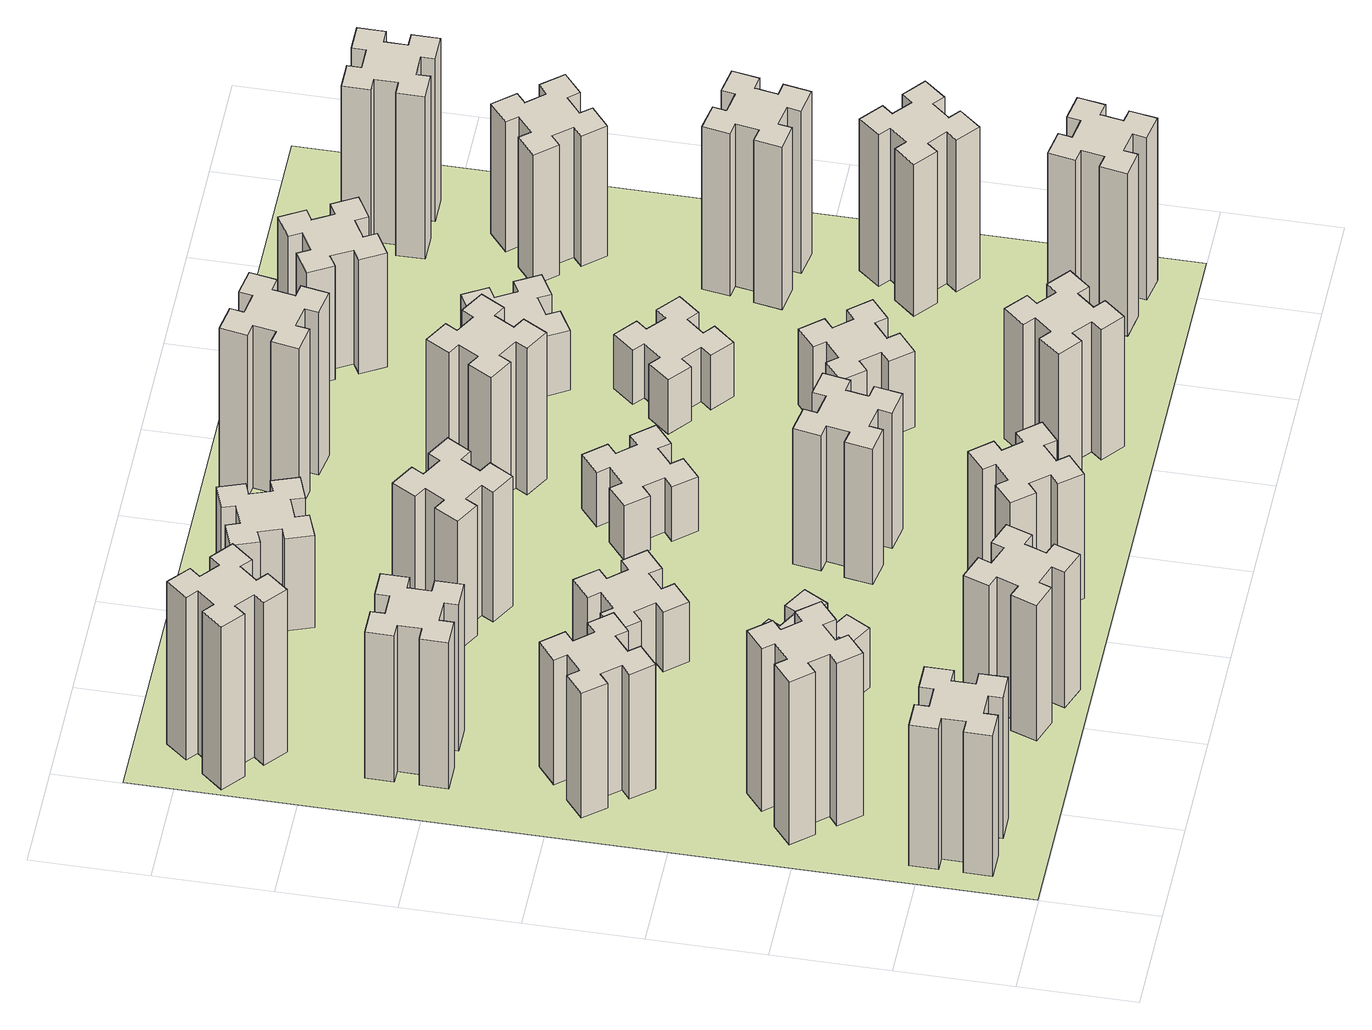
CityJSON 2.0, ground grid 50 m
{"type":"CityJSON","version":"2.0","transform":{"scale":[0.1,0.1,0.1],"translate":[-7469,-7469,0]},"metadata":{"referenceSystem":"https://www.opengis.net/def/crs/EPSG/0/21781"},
"CityObjects":{
"building1":{"type":"Building","attributes":{"class":"1000","function":"1000","usage":"1000","yearOfConstruction":2016,"roofType":"1000","measuredHeight":78,"storeysAboveGround":30,"storeysBelowGround":0},"geometry":[{"type":"Solid","lod":"1","boundaries":[[[[0,1,2,3,4,5,6,7,8,9,10,11,12,13,14,15,16,17,18,19]],[[17,16,20,21]],[[16,15,22,20]],[[15,14,23,22]],[[14,13,24,23]],[[13,12,25,24]],[[12,11,26,25]],[[11,10,27,26]],[[10,9,28,27]],[[9,8,29,28]],[[8,7,30,29]],[[7,6,31,30]],[[6,5,32,31]],[[5,4,33,32]],[[4,3,34,33]],[[3,2,35,34]],[[2,1,36,35]],[[1,0,37,36]],[[0,19,38,37]],[[19,18,39,38]],[[18,17,21,39]],[[24,25,26,27,28,29,30,31,32,33,34,35,36,37,38,39,21,20,22,23]]]]}]},
"building2":{"type":"Building","attributes":{"class":"1000","function":"1000","usage":"1000","yearOfConstruction":2016,"roofType":"1000","measuredHeight":90,"storeysAboveGround":30,"storeysBelowGround":0},"geometry":[{"type":"Solid","lod":"1","boundaries":[[[[40,41,42,43,44,45,46,47,48,49,50,51,52,53,54,55,56,57,58,59]],[[57,56,60,61]],[[56,55,62,60]],[[55,54,63,62]],[[54,53,64,63]],[[53,52,65,64]],[[52,51,66,65]],[[51,50,67,66]],[[50,49,68,67]],[[49,48,69,68]],[[48,47,70,69]],[[47,46,71,70]],[[46,45,72,71]],[[45,44,73,72]],[[44,43,74,73]],[[43,42,75,74]],[[42,41,76,75]],[[41,40,77,76]],[[40,59,78,77]],[[59,58,79,78]],[[58,57,61,79]],[[64,65,66,67,68,69,70,71,72,73,74,75,76,77,78,79,61,60,62,63]]]]}]},
"building3":{"type":"Building","attributes":{"class":"1000","function":"1000","usage":"1000","yearOfConstruction":2016,"roofType":"1000","measuredHeight":69,"storeysAboveGround":30,"storeysBelowGround":0},"geometry":[{"type":"Solid","lod":"1","boundaries":[[[[80,81,82,83,84,85,86,87,88,89,90,91,92,93,94,95,96,97,98,99]],[[97,96,100,101]],[[96,95,102,100]],[[95,94,103,102]],[[94,93,104,103]],[[93,92,105,104]],[[92,91,106,105]],[[91,90,107,106]],[[90,89,108,107]],[[89,88,109,108]],[[88,87,110,109]],[[87,86,111,110]],[[86,85,112,111]],[[85,84,113,112]],[[84,83,114,113]],[[83,82,115,114]],[[82,81,116,115]],[[81,80,117,116]],[[80,99,118,117]],[[99,98,119,118]],[[98,97,101,119]],[[104,105,106,107,108,109,110,111,112,113,114,115,116,117,118,119,101,100,102,103]]]]}]},
"building4":{"type":"Building","attributes":{"class":"1000","function":"1000","usage":"1000","yearOfConstruction":2016,"roofType":"1000","measuredHeight":81,"storeysAboveGround":30,"storeysBelowGround":0},"geometry":[{"type":"Solid","lod":"1","boundaries":[[[[120,121,122,123,124,125,126,127,128,129,130,131,132,133,134,135,136,137,138,139]],[[137,136,140,141]],[[136,135,142,140]],[[135,134,143,142]],[[134,133,144,143]],[[133,132,145,144]],[[132,131,146,145]],[[131,130,147,146]],[[130,129,148,147]],[[129,128,149,148]],[[128,127,150,149]],[[127,126,151,150]],[[126,125,152,151]],[[125,124,153,152]],[[124,123,154,153]],[[123,122,155,154]],[[122,121,156,155]],[[121,120,157,156]],[[120,139,158,157]],[[139,138,159,158]],[[138,137,141,159]],[[144,145,146,147,148,149,150,151,152,153,154,155,156,157,158,159,141,140,142,143]]]]}]},
"building5":{"type":"Building","attributes":{"class":"1000","function":"1000","usage":"1000","yearOfConstruction":2016,"roofType":"1000","measuredHeight":75,"storeysAboveGround":30,"storeysBelowGround":0},"geometry":[{"type":"Solid","lod":"1","boundaries":[[[[160,161,162,163,164,165,166,167,168,169,170,171,172,173,174,175,176,177,178,179]],[[177,176,180,181]],[[176,175,182,180]],[[175,174,183,182]],[[174,173,184,183]],[[173,172,185,184]],[[172,171,186,185]],[[171,170,187,186]],[[170,169,188,187]],[[169,168,189,188]],[[168,167,190,189]],[[167,166,191,190]],[[166,165,192,191]],[[165,164,193,192]],[[164,163,194,193]],[[163,162,195,194]],[[162,161,196,195]],[[161,160,197,196]],[[160,179,198,197]],[[179,178,199,198]],[[178,177,181,199]],[[184,185,186,187,188,189,190,191,192,193,194,195,196,197,198,199,181,180,182,183]]]]}]},
"building6":{"type":"Building","attributes":{"class":"1000","function":"1000","usage":"1000","yearOfConstruction":2016,"roofType":"1000","measuredHeight":90,"storeysAboveGround":30,"storeysBelowGround":0},"geometry":[{"type":"Solid","lod":"1","boundaries":[[[[200,201,202,203,204,205,206,207,208,209,210,211,212,213,214,215,216,217,218,219]],[[217,216,220,221]],[[216,215,222,220]],[[215,214,223,222]],[[214,213,224,223]],[[213,212,225,224]],[[212,211,226,225]],[[211,210,227,226]],[[210,209,228,227]],[[209,208,229,228]],[[208,207,230,229]],[[207,206,231,230]],[[206,205,232,231]],[[205,204,233,232]],[[204,203,234,233]],[[203,202,235,234]],[[202,201,236,235]],[[201,200,237,236]],[[200,219,238,237]],[[219,218,239,238]],[[218,217,221,239]],[[224,225,226,227,228,229,230,231,232,233,234,235,236,237,238,239,221,220,222,223]]]]}]},
"building7":{"type":"Building","attributes":{"class":"1000","function":"1000","usage":"1000","yearOfConstruction":2016,"roofType":"1000","measuredHeight":33,"storeysAboveGround":30,"storeysBelowGround":0},"geometry":[{"type":"Solid","lod":"1","boundaries":[[[[240,241,242,243,244,245,246,247,248,249,250,251,252,253,254,255,256,257,258,259]],[[257,256,260,261]],[[256,255,262,260]],[[255,254,263,262]],[[254,253,264,263]],[[253,252,265,264]],[[252,251,266,265]],[[251,250,267,266]],[[250,249,268,267]],[[249,248,269,268]],[[248,247,270,269]],[[247,246,271,270]],[[246,245,272,271]],[[245,244,273,272]],[[244,243,274,273]],[[243,242,275,274]],[[242,241,276,275]],[[241,240,277,276]],[[240,259,278,277]],[[259,258,279,278]],[[258,257,261,279]],[[264,265,266,267,268,269,270,271,272,273,274,275,276,277,278,279,261,260,262,263]]]]}]},
"building8":{"type":"Building","attributes":{"class":"1000","function":"1000","usage":"1000","yearOfConstruction":2016,"roofType":"1000","measuredHeight":33,"storeysAboveGround":30,"storeysBelowGround":0},"geometry":[{"type":"Solid","lod":"1","boundaries":[[[[280,281,282,283,284,285,286,287,288,289,290,291,292,293,294,295,296,297,298,299]],[[297,296,300,301]],[[296,295,302,300]],[[295,294,303,302]],[[294,293,304,303]],[[293,292,305,304]],[[292,291,306,305]],[[291,290,307,306]],[[290,289,308,307]],[[289,288,309,308]],[[288,287,310,309]],[[287,286,311,310]],[[286,285,312,311]],[[285,284,313,312]],[[284,283,314,313]],[[283,282,315,314]],[[282,281,316,315]],[[281,280,317,316]],[[280,299,318,317]],[[299,298,319,318]],[[298,297,301,319]],[[304,305,306,307,308,309,310,311,312,313,314,315,316,317,318,319,301,300,302,303]]]]}]},
"building9":{"type":"Building","attributes":{"class":"1000","function":"1000","usage":"1000","yearOfConstruction":2016,"roofType":"1000","measuredHeight":69,"storeysAboveGround":30,"storeysBelowGround":0},"geometry":[{"type":"Solid","lod":"1","boundaries":[[[[320,321,322,323,324,325,326,327,328,329,330,331,332,333,334,335,336,337,338,339]],[[337,336,340,341]],[[336,335,342,340]],[[335,334,343,342]],[[334,333,344,343]],[[333,332,345,344]],[[332,331,346,345]],[[331,330,347,346]],[[330,329,348,347]],[[329,328,349,348]],[[328,327,350,349]],[[327,326,351,350]],[[326,325,352,351]],[[325,324,353,352]],[[324,323,354,353]],[[323,322,355,354]],[[322,321,356,355]],[[321,320,357,356]],[[320,339,358,357]],[[339,338,359,358]],[[338,337,341,359]],[[344,345,346,347,348,349,350,351,352,353,354,355,356,357,358,359,341,340,342,343]]]]}]},
"building10":{"type":"Building","attributes":{"class":"1000","function":"1000","usage":"1000","yearOfConstruction":2016,"roofType":"1000","measuredHeight":72,"storeysAboveGround":30,"storeysBelowGround":0},"geometry":[{"type":"Solid","lod":"1","boundaries":[[[[360,361,362,363,364,365,366,367,368,369,370,371,372,373,374,375,376,377,378,379]],[[377,376,380,381]],[[376,375,382,380]],[[375,374,383,382]],[[374,373,384,383]],[[373,372,385,384]],[[372,371,386,385]],[[371,370,387,386]],[[370,369,388,387]],[[369,368,389,388]],[[368,367,390,389]],[[367,366,391,390]],[[366,365,392,391]],[[365,364,393,392]],[[364,363,394,393]],[[363,362,395,394]],[[362,361,396,395]],[[361,360,397,396]],[[360,379,398,397]],[[379,378,399,398]],[[378,377,381,399]],[[384,385,386,387,388,389,390,391,392,393,394,395,396,397,398,399,381,380,382,383]]]]}]},
"building11":{"type":"Building","attributes":{"class":"1000","function":"1000","usage":"1000","yearOfConstruction":2016,"roofType":"1000","measuredHeight":51,"storeysAboveGround":30,"storeysBelowGround":0},"geometry":[{"type":"Solid","lod":"1","boundaries":[[[[400,401,402,403,404,405,406,407,408,409,410,411,412,413,414,415,416,417,418,419]],[[417,416,420,421]],[[416,415,422,420]],[[415,414,423,422]],[[414,413,424,423]],[[413,412,425,424]],[[412,411,426,425]],[[411,410,427,426]],[[410,409,428,427]],[[409,408,429,428]],[[408,407,430,429]],[[407,406,431,430]],[[406,405,432,431]],[[405,404,433,432]],[[404,403,434,433]],[[403,402,435,434]],[[402,401,436,435]],[[401,400,437,436]],[[400,419,438,437]],[[419,418,439,438]],[[418,417,421,439]],[[424,425,426,427,428,429,430,431,432,433,434,435,436,437,438,439,421,420,422,423]]]]}]},
"building12":{"type":"Building","attributes":{"class":"1000","function":"1000","usage":"1000","yearOfConstruction":2016,"roofType":"1000","measuredHeight":75,"storeysAboveGround":30,"storeysBelowGround":0},"geometry":[{"type":"Solid","lod":"1","boundaries":[[[[440,441,442,443,444,445,446,447,448,449,450,451,452,453,454,455,456,457,458,459]],[[457,456,460,461]],[[456,455,462,460]],[[455,454,463,462]],[[454,453,464,463]],[[453,452,465,464]],[[452,451,466,465]],[[451,450,467,466]],[[450,449,468,467]],[[449,448,469,468]],[[448,447,470,469]],[[447,446,471,470]],[[446,445,472,471]],[[445,444,473,472]],[[444,443,474,473]],[[443,442,475,474]],[[442,441,476,475]],[[441,440,477,476]],[[440,459,478,477]],[[459,458,479,478]],[[458,457,461,479]],[[464,465,466,467,468,469,470,471,472,473,474,475,476,477,478,479,461,460,462,463]]]]}]},
"building13":{"type":"Building","attributes":{"class":"1000","function":"1000","usage":"1000","yearOfConstruction":2016,"roofType":"1000","measuredHeight":30,"storeysAboveGround":30,"storeysBelowGround":0},"geometry":[{"type":"Solid","lod":"1","boundaries":[[[[480,481,482,483,484,485,486,487,488,489,490,491,492,493,494,495,496,497,498,499]],[[497,496,500,501]],[[496,495,502,500]],[[495,494,503,502]],[[494,493,504,503]],[[493,492,505,504]],[[492,491,506,505]],[[491,490,507,506]],[[490,489,508,507]],[[489,488,509,508]],[[488,487,510,509]],[[487,486,511,510]],[[486,485,512,511]],[[485,484,513,512]],[[484,483,514,513]],[[483,482,515,514]],[[482,481,516,515]],[[481,480,517,516]],[[480,499,518,517]],[[499,498,519,518]],[[498,497,501,519]],[[504,505,506,507,508,509,510,511,512,513,514,515,516,517,518,519,501,500,502,503]]]]}]},
"building14":{"type":"Building","attributes":{"class":"1000","function":"1000","usage":"1000","yearOfConstruction":2016,"roofType":"1000","measuredHeight":72,"storeysAboveGround":30,"storeysBelowGround":0},"geometry":[{"type":"Solid","lod":"1","boundaries":[[[[520,521,522,523,524,525,526,527,528,529,530,531,532,533,534,535,536,537,538,539]],[[537,536,540,541]],[[536,535,542,540]],[[535,534,543,542]],[[534,533,544,543]],[[533,532,545,544]],[[532,531,546,545]],[[531,530,547,546]],[[530,529,548,547]],[[529,528,549,548]],[[528,527,550,549]],[[527,526,551,550]],[[526,525,552,551]],[[525,524,553,552]],[[524,523,554,553]],[[523,522,555,554]],[[522,521,556,555]],[[521,520,557,556]],[[520,539,558,557]],[[539,538,559,558]],[[538,537,541,559]],[[544,545,546,547,548,549,550,551,552,553,554,555,556,557,558,559,541,540,542,543]]]]}]},
"building15":{"type":"Building","attributes":{"class":"1000","function":"1000","usage":"1000","yearOfConstruction":2016,"roofType":"1000","measuredHeight":81,"storeysAboveGround":30,"storeysBelowGround":0},"geometry":[{"type":"Solid","lod":"1","boundaries":[[[[560,561,562,563,564,565,566,567,568,569,570,571,572,573,574,575,576,577,578,579]],[[577,576,580,581]],[[576,575,582,580]],[[575,574,583,582]],[[574,573,584,583]],[[573,572,585,584]],[[572,571,586,585]],[[571,570,587,586]],[[570,569,588,587]],[[569,568,589,588]],[[568,567,590,589]],[[567,566,591,590]],[[566,565,592,591]],[[565,564,593,592]],[[564,563,594,593]],[[563,562,595,594]],[[562,561,596,595]],[[561,560,597,596]],[[560,579,598,597]],[[579,578,599,598]],[[578,577,581,599]],[[584,585,586,587,588,589,590,591,592,593,594,595,596,597,598,599,581,580,582,583]]]]}]},
"building16":{"type":"Building","attributes":{"class":"1000","function":"1000","usage":"1000","yearOfConstruction":2016,"roofType":"1000","measuredHeight":90,"storeysAboveGround":30,"storeysBelowGround":0},"geometry":[{"type":"Solid","lod":"1","boundaries":[[[[600,601,602,603,604,605,606,607,608,609,610,611,612,613,614,615,616,617,618,619]],[[617,616,620,621]],[[616,615,622,620]],[[615,614,623,622]],[[614,613,624,623]],[[613,612,625,624]],[[612,611,626,625]],[[611,610,627,626]],[[610,609,628,627]],[[609,608,629,628]],[[608,607,630,629]],[[607,606,631,630]],[[606,605,632,631]],[[605,604,633,632]],[[604,603,634,633]],[[603,602,635,634]],[[602,601,636,635]],[[601,600,637,636]],[[600,619,638,637]],[[619,618,639,638]],[[618,617,621,639]],[[624,625,626,627,628,629,630,631,632,633,634,635,636,637,638,639,621,620,622,623]]]]}]},
"building17":{"type":"Building","attributes":{"class":"1000","function":"1000","usage":"1000","yearOfConstruction":2016,"roofType":"1000","measuredHeight":42,"storeysAboveGround":30,"storeysBelowGround":0},"geometry":[{"type":"Solid","lod":"1","boundaries":[[[[640,641,642,643,644,645,646,647,648,649,650,651,652,653,654,655,656,657,658,659]],[[657,656,660,661]],[[656,655,662,660]],[[655,654,663,662]],[[654,653,664,663]],[[653,652,665,664]],[[652,651,666,665]],[[651,650,667,666]],[[650,649,668,667]],[[649,648,669,668]],[[648,647,670,669]],[[647,646,671,670]],[[646,645,672,671]],[[645,644,673,672]],[[644,643,674,673]],[[643,642,675,674]],[[642,641,676,675]],[[641,640,677,676]],[[640,659,678,677]],[[659,658,679,678]],[[658,657,661,679]],[[664,665,666,667,668,669,670,671,672,673,674,675,676,677,678,679,661,660,662,663]]]]}]},
"building18":{"type":"Building","attributes":{"class":"1000","function":"1000","usage":"1000","yearOfConstruction":2016,"roofType":"1000","measuredHeight":30,"storeysAboveGround":30,"storeysBelowGround":0},"geometry":[{"type":"Solid","lod":"1","boundaries":[[[[680,681,682,683,684,685,686,687,688,689,690,691,692,693,694,695,696,697,698,699]],[[697,696,700,701]],[[696,695,702,700]],[[695,694,703,702]],[[694,693,704,703]],[[693,692,705,704]],[[692,691,706,705]],[[691,690,707,706]],[[690,689,708,707]],[[689,688,709,708]],[[688,687,710,709]],[[687,686,711,710]],[[686,685,712,711]],[[685,684,713,712]],[[684,683,714,713]],[[683,682,715,714]],[[682,681,716,715]],[[681,680,717,716]],[[680,699,718,717]],[[699,698,719,718]],[[698,697,701,719]],[[704,705,706,707,708,709,710,711,712,713,714,715,716,717,718,719,701,700,702,703]]]]}]},
"building19":{"type":"Building","attributes":{"class":"1000","function":"1000","usage":"1000","yearOfConstruction":2016,"roofType":"1000","measuredHeight":33,"storeysAboveGround":30,"storeysBelowGround":0},"geometry":[{"type":"Solid","lod":"1","boundaries":[[[[720,721,722,723,724,725,726,727,728,729,730,731,732,733,734,735,736,737,738,739]],[[737,736,740,741]],[[736,735,742,740]],[[735,734,743,742]],[[734,733,744,743]],[[733,732,745,744]],[[732,731,746,745]],[[731,730,747,746]],[[730,729,748,747]],[[729,728,749,748]],[[728,727,750,749]],[[727,726,751,750]],[[726,725,752,751]],[[725,724,753,752]],[[724,723,754,753]],[[723,722,755,754]],[[722,721,756,755]],[[721,720,757,756]],[[720,739,758,757]],[[739,738,759,758]],[[738,737,741,759]],[[744,745,746,747,748,749,750,751,752,753,754,755,756,757,758,759,741,740,742,743]]]]}]},
"building20":{"type":"Building","attributes":{"class":"1000","function":"1000","usage":"1000","yearOfConstruction":2016,"roofType":"1000","measuredHeight":90,"storeysAboveGround":30,"storeysBelowGround":0},"geometry":[{"type":"Solid","lod":"1","boundaries":[[[[760,761,762,763,764,765,766,767,768,769,770,771,772,773,774,775,776,777,778,779]],[[777,776,780,781]],[[776,775,782,780]],[[775,774,783,782]],[[774,773,784,783]],[[773,772,785,784]],[[772,771,786,785]],[[771,770,787,786]],[[770,769,788,787]],[[769,768,789,788]],[[768,767,790,789]],[[767,766,791,790]],[[766,765,792,791]],[[765,764,793,792]],[[764,763,794,793]],[[763,762,795,794]],[[762,761,796,795]],[[761,760,797,796]],[[760,779,798,797]],[[779,778,799,798]],[[778,777,781,799]],[[784,785,786,787,788,789,790,791,792,793,794,795,796,797,798,799,781,780,782,783]]]]}]},
"building21":{"type":"Building","attributes":{"class":"1000","function":"1000","usage":"1000","yearOfConstruction":2016,"roofType":"1000","measuredHeight":63,"storeysAboveGround":30,"storeysBelowGround":0},"geometry":[{"type":"Solid","lod":"1","boundaries":[[[[800,801,802,803,804,805,806,807,808,809,810,811,812,813,814,815,816,817,818,819]],[[817,816,820,821]],[[816,815,822,820]],[[815,814,823,822]],[[814,813,824,823]],[[813,812,825,824]],[[812,811,826,825]],[[811,810,827,826]],[[810,809,828,827]],[[809,808,829,828]],[[808,807,830,829]],[[807,806,831,830]],[[806,805,832,831]],[[805,804,833,832]],[[804,803,834,833]],[[803,802,835,834]],[[802,801,836,835]],[[801,800,837,836]],[[800,819,838,837]],[[819,818,839,838]],[[818,817,821,839]],[[824,825,826,827,828,829,830,831,832,833,834,835,836,837,838,839,821,820,822,823]]]]}]},
"building22":{"type":"Building","attributes":{"class":"1000","function":"1000","usage":"1000","yearOfConstruction":2016,"roofType":"1000","measuredHeight":84,"storeysAboveGround":30,"storeysBelowGround":0},"geometry":[{"type":"Solid","lod":"1","boundaries":[[[[840,841,842,843,844,845,846,847,848,849,850,851,852,853,854,855,856,857,858,859]],[[857,856,860,861]],[[856,855,862,860]],[[855,854,863,862]],[[854,853,864,863]],[[853,852,865,864]],[[852,851,866,865]],[[851,850,867,866]],[[850,849,868,867]],[[849,848,869,868]],[[848,847,870,869]],[[847,846,871,870]],[[846,845,872,871]],[[845,844,873,872]],[[844,843,874,873]],[[843,842,875,874]],[[842,841,876,875]],[[841,840,877,876]],[[840,859,878,877]],[[859,858,879,878]],[[858,857,861,879]],[[864,865,866,867,868,869,870,871,872,873,874,875,876,877,878,879,861,860,862,863]]]]}]},
"building23":{"type":"Building","attributes":{"class":"1000","function":"1000","usage":"1000","yearOfConstruction":2016,"roofType":"1000","measuredHeight":90,"storeysAboveGround":30,"storeysBelowGround":0},"geometry":[{"type":"Solid","lod":"1","boundaries":[[[[880,881,882,883,884,885,886,887,888,889,890,891,892,893,894,895,896,897,898,899]],[[897,896,900,901]],[[896,895,902,900]],[[895,894,903,902]],[[894,893,904,903]],[[893,892,905,904]],[[892,891,906,905]],[[891,890,907,906]],[[890,889,908,907]],[[889,888,909,908]],[[888,887,910,909]],[[887,886,911,910]],[[886,885,912,911]],[[885,884,913,912]],[[884,883,914,913]],[[883,882,915,914]],[[882,881,916,915]],[[881,880,917,916]],[[880,899,918,917]],[[899,898,919,918]],[[898,897,901,919]],[[904,905,906,907,908,909,910,911,912,913,914,915,916,917,918,919,901,900,902,903]]]]}]},
"building24":{"type":"Building","attributes":{"class":"1000","function":"1000","usage":"1000","yearOfConstruction":2016,"roofType":"1000","measuredHeight":72,"storeysAboveGround":30,"storeysBelowGround":0},"geometry":[{"type":"Solid","lod":"1","boundaries":[[[[920,921,922,923,924,925,926,927,928,929,930,931,932,933,934,935,936,937,938,939]],[[937,936,940,941]],[[936,935,942,940]],[[935,934,943,942]],[[934,933,944,943]],[[933,932,945,944]],[[932,931,946,945]],[[931,930,947,946]],[[930,929,948,947]],[[929,928,949,948]],[[928,927,950,949]],[[927,926,951,950]],[[926,925,952,951]],[[925,924,953,952]],[[924,923,954,953]],[[923,922,955,954]],[[922,921,956,955]],[[921,920,957,956]],[[920,939,958,957]],[[939,938,959,958]],[[938,937,941,959]],[[944,945,946,947,948,949,950,951,952,953,954,955,956,957,958,959,941,940,942,943]]]]}]},
"building25":{"type":"Building","attributes":{"class":"1000","function":"1000","usage":"1000","yearOfConstruction":2016,"roofType":"1000","measuredHeight":90,"storeysAboveGround":30,"storeysBelowGround":0},"geometry":[{"type":"Solid","lod":"1","boundaries":[[[[960,961,962,963,964,965,966,967,968,969,970,971,972,973,974,975,976,977,978,979]],[[977,976,980,981]],[[976,975,982,980]],[[975,974,983,982]],[[974,973,984,983]],[[973,972,985,984]],[[972,971,986,985]],[[971,970,987,986]],[[970,969,988,987]],[[969,968,989,988]],[[968,967,990,989]],[[967,966,991,990]],[[966,965,992,991]],[[965,964,993,992]],[[964,963,994,993]],[[963,962,995,994]],[[962,961,996,995]],[[961,960,997,996]],[[960,979,998,997]],[[979,978,999,998]],[[978,977,981,999]],[[984,985,986,987,988,989,990,991,992,993,994,995,996,997,998,999,981,980,982,983]]]]}]},
"landuse1":{"type":"LandUse","attributes":{"name":"plot1","function":"1010"},"geometry":[{"type":"MultiSurface","lod":"1","boundaries":[[[1000,1001,1002,1003]]]}]}
},
"vertices":[
[165,425,0],[165,325,0],[105,325,0],[105,205,0],[225,205,0],[225,265,0],[325,265,0],[325,205,0],[445,205,0],[445,325,0],[385,325,0],[385,425,0],[445,425,0],[445,545,0],[325,545,0],[325,485,0],[225,485,0],[225,545,0],[105,545,0],[105,425,0],[225,485,780],[225,545,780],[325,485,780],[325,545,780],[445,545,780],[445,425,780],[385,425,780],[385,325,780],[445,325,780],[445,205,780],[325,205,780],[325,265,780],[225,265,780],[225,205,780],[105,205,780],[105,325,780],[165,325,780],[165,425,780],[105,425,780],[105,545,780],
[492,1048,0],[427,1124,0],[473,1163,0],[396,1255,0],[304,1178,0],[343,1132,0],[266,1067,0],[228,1113,0],[136,1036,0],[213,944,0],[259,983,0],[323,906,0],[277,868,0],[354,776,0],[446,853,0],[408,899,0],[484,963,0],[523,917,0],[615,994,0],[538,1086,0],[484,963,900],[523,917,900],[408,899,900],[446,853,900],[354,776,900],[277,868,900],[323,906,900],[259,983,900],[213,944,900],[136,1036,900],[228,1113,900],[266,1067,900],[343,1132,900],[304,1178,900],[396,1255,900],[473,1163,900],[427,1124,900],[492,1048,900],[538,1086,900],[615,994,900],
[492,1888,0],[427,1964,0],[473,2003,0],[396,2095,0],[304,2018,0],[343,1972,0],[266,1907,0],[228,1953,0],[136,1876,0],[213,1784,0],[259,1823,0],[323,1746,0],[277,1708,0],[354,1616,0],[446,1693,0],[408,1739,0],[484,1803,0],[523,1757,0],[615,1834,0],[538,1926,0],[484,1803,690],[523,1757,690],[408,1739,690],[446,1693,690],[354,1616,690],[277,1708,690],[323,1746,690],[259,1823,690],[213,1784,690],[136,1876,690],[228,1953,690],[266,1907,690],[343,1972,690],[304,2018,690],[396,2095,690],[473,2003,690],[427,1964,690],[492,1888,690],[538,1926,690],[615,1834,690],
[485,2545,0],[485,2645,0],[545,2645,0],[545,2765,0],[425,2765,0],[425,2705,0],[325,2705,0],[325,2765,0],[205,2765,0],[205,2645,0],[265,2645,0],[265,2545,0],[205,2545,0],[205,2425,0],[325,2425,0],[325,2485,0],[425,2485,0],[425,2425,0],[545,2425,0],[545,2545,0],[425,2485,810],[425,2425,810],[325,2485,810],[325,2425,810],[205,2425,810],[205,2545,810],[265,2545,810],[265,2645,810],[205,2645,810],[205,2765,810],[325,2765,810],[325,2705,810],[425,2705,810],[425,2765,810],[545,2765,810],[545,2645,810],[485,2645,810],[485,2545,810],[545,2545,810],[545,2425,810],
[1029,360,0],[995,266,0],[939,287,0],[897,174,0],[1010,133,0],[1031,189,0],[1125,155,0],[1104,99,0],[1217,57,0],[1258,170,0],[1202,191,0],[1236,285,0],[1292,264,0],[1333,377,0],[1220,418,0],[1200,362,0],[1106,396,0],[1127,452,0],[1014,493,0],[973,380,0],[1106,396,750],[1127,452,750],[1200,362,750],[1220,418,750],[1333,377,750],[1292,264,750],[1236,285,750],[1202,191,750],[1258,170,750],[1217,57,750],[1104,99,750],[1125,155,750],[1031,189,750],[1010,133,750],[897,174,750],[939,287,750],[995,266,750],[1029,360,750],[973,380,750],[1014,493,750],
[384,3387,0],[308,3452,0],[346,3498,0],[254,3575,0],[177,3483,0],[223,3444,0],[159,3368,0],[113,3406,0],[36,3314,0],[128,3237,0],[166,3283,0],[243,3219,0],[204,3173,0],[296,3096,0],[373,3188,0],[327,3226,0],[392,3303,0],[438,3264,0],[515,3356,0],[423,3433,0],[392,3303,900],[438,3264,900],[327,3226,900],[373,3188,900],[296,3096,900],[204,3173,900],[243,3219,900],[166,3283,900],[128,3237,900],[36,3314,900],[113,3406,900],[159,3368,900],[223,3444,900],[177,3483,900],[254,3575,900],[346,3498,900],[308,3452,900],[384,3387,900],[423,3433,900],[515,3356,900],
[1086,1017,0],[1136,1104,0],[1188,1074,0],[1248,1178,0],[1144,1238,0],[1114,1186,0],[1027,1236,0],[1057,1288,0],[953,1348,0],[893,1244,0],[945,1214,0],[895,1127,0],[843,1157,0],[783,1053,0],[887,993,0],[917,1045,0],[1004,995,0],[974,943,0],[1078,883,0],[1138,987,0],[1004,995,330],[974,943,330],[917,1045,330],[887,993,330],[783,1053,330],[843,1157,330],[895,1127,330],[945,1214,330],[893,1244,330],[953,1348,330],[1057,1288,330],[1027,1236,330],[1114,1186,330],[1144,1238,330],[1248,1178,330],[1188,1074,330],[1136,1104,330],[1086,1017,330],[1138,987,330],[1078,883,330],
[1083,1972,0],[1006,1907,0],[968,1953,0],[876,1876,0],[953,1784,0],[999,1823,0],[1063,1746,0],[1017,1708,0],[1094,1616,0],[1186,1693,0],[1148,1739,0],[1224,1803,0],[1263,1757,0],[1355,1834,0],[1278,1926,0],[1232,1888,0],[1167,1964,0],[1213,2003,0],[1136,2095,0],[1044,2018,0],[1167,1964,330],[1213,2003,330],[1232,1888,330],[1278,1926,330],[1355,1834,330],[1263,1757,330],[1224,1803,330],[1148,1739,330],[1186,1693,330],[1094,1616,330],[1017,1708,330],[1063,1746,330],[999,1823,330],[953,1784,330],[876,1876,330],[968,1953,330],[1006,1907,330],[1083,1972,330],[1044,2018,330],[1136,2095,330],
[1639,343,0],[1703,266,0],[1657,228,0],[1734,136,0],[1826,213,0],[1788,259,0],[1864,323,0],[1903,277,0],[1995,354,0],[1918,446,0],[1872,408,0],[1807,484,0],[1853,523,0],[1776,615,0],[1684,538,0],[1723,492,0],[1646,427,0],[1608,473,0],[1516,396,0],[1593,304,0],[1646,427,690],[1608,473,690],[1723,492,690],[1684,538,690],[1776,615,690],[1853,523,690],[1807,484,690],[1872,408,690],[1918,446,690],[1995,354,690],[1903,277,690],[1864,323,690],[1788,259,690],[1826,213,690],[1734,136,690],[1657,228,690],[1703,266,690],[1639,343,690],[1593,304,690],[1516,396,690],
[1314,2666,0],[1227,2716,0],[1257,2768,0],[1153,2828,0],[1093,2724,0],[1145,2694,0],[1095,2607,0],[1043,2637,0],[983,2533,0],[1087,2473,0],[1117,2525,0],[1204,2475,0],[1174,2423,0],[1278,2363,0],[1338,2467,0],[1286,2497,0],[1336,2584,0],[1388,2554,0],[1448,2658,0],[1344,2718,0],[1336,2584,720],[1388,2554,720],[1286,2497,720],[1338,2467,720],[1278,2363,720],[1174,2423,720],[1204,2475,720],[1117,2525,720],[1087,2473,720],[983,2533,720],[1043,2637,720],[1095,2607,720],[1145,2694,720],[1093,2724,720],[1153,2828,720],[1257,2768,720],[1227,2716,720],[1314,2666,720],[1344,2718,720],[1448,2658,720],
[1125,3456,0],[1031,3422,0],[1010,3478,0],[897,3437,0],[939,3324,0],[995,3345,0],[1029,3251,0],[973,3230,0],[1014,3117,0],[1127,3159,0],[1106,3215,0],[1200,3249,0],[1220,3193,0],[1333,3234,0],[1292,3347,0],[1236,3326,0],[1202,3420,0],[1258,3440,0],[1217,3553,0],[1104,3512,0],[1202,3420,510],[1258,3440,510],[1236,3326,510],[1292,3347,510],[1333,3234,510],[1220,3193,510],[1200,3249,510],[1106,3215,510],[1127,3159,510],[1014,3117,510],[973,3230,510],[1029,3251,510],[995,3345,510],[939,3324,510],[897,3437,510],[1010,3478,510],[1031,3422,510],[1125,3456,510],[1104,3512,510],[1217,3553,510],
[1955,1047,0],[1972,1145,0],[2031,1135,0],[2052,1253,0],[1934,1274,0],[1924,1215,0],[1825,1232,0],[1836,1291,0],[1717,1312,0],[1697,1194,0],[1756,1184,0],[1738,1085,0],[1679,1096,0],[1658,977,0],[1777,957,0],[1787,1016,0],[1885,998,0],[1875,939,0],[1993,918,0],[2014,1037,0],[1885,998,750],[1875,939,750],[1787,1016,750],[1777,957,750],[1658,977,750],[1679,1096,750],[1738,1085,750],[1756,1184,750],[1697,1194,750],[1717,1312,750],[1836,1291,750],[1825,1232,750],[1924,1215,750],[1934,1274,750],[2052,1253,750],[2031,1135,750],[1972,1145,750],[1955,1047,750],[2014,1037,750],[1993,918,750],
[1972,1988,0],[1907,2064,0],[1953,2103,0],[1876,2195,0],[1784,2118,0],[1823,2072,0],[1746,2007,0],[1708,2053,0],[1616,1976,0],[1693,1884,0],[1739,1923,0],[1803,1846,0],[1757,1808,0],[1834,1716,0],[1926,1793,0],[1888,1839,0],[1964,1903,0],[2003,1857,0],[2095,1934,0],[2018,2026,0],[1964,1903,300],[2003,1857,300],[1888,1839,300],[1926,1793,300],[1834,1716,300],[1757,1808,300],[1803,1846,300],[1739,1923,300],[1693,1884,300],[1616,1976,300],[1708,2053,300],[1746,2007,300],[1823,2072,300],[1784,2118,300],[1876,2195,300],[1953,2103,300],[1907,2064,300],[1972,1988,300],[2018,2026,300],[2095,1934,300],
[2486,323,0],[2563,259,0],[2524,213,0],[2616,136,0],[2693,228,0],[2647,266,0],[2712,343,0],[2758,304,0],[2835,396,0],[2743,473,0],[2704,427,0],[2628,492,0],[2666,538,0],[2574,615,0],[2497,523,0],[2543,484,0],[2479,408,0],[2433,446,0],[2356,354,0],[2448,277,0],[2479,408,720],[2433,446,720],[2543,484,720],[2497,523,720],[2574,615,720],[2666,538,720],[2628,492,720],[2704,427,720],[2743,473,720],[2835,396,720],[2758,304,720],[2712,343,720],[2647,266,720],[2693,228,720],[2616,136,720],[2524,213,720],[2563,259,720],[2486,323,720],[2448,277,720],[2356,354,720],
[2026,2497,0],[2076,2584,0],[2128,2554,0],[2188,2658,0],[2084,2718,0],[2054,2666,0],[1967,2716,0],[1997,2768,0],[1893,2828,0],[1833,2724,0],[1885,2694,0],[1835,2607,0],[1783,2637,0],[1723,2533,0],[1827,2473,0],[1857,2525,0],[1944,2475,0],[1914,2423,0],[2018,2363,0],[2078,2467,0],[1944,2475,810],[1914,2423,810],[1857,2525,810],[1827,2473,810],[1723,2533,810],[1783,2637,810],[1835,2607,810],[1885,2694,810],[1833,2724,810],[1893,2828,810],[1997,2768,810],[1967,2716,810],[2054,2666,810],[2084,2718,810],[2188,2658,810],[2128,2554,810],[2076,2584,810],[2026,2497,810],[2078,2467,810],[2018,2363,810],
[1955,3367,0],[1972,3465,0],[2031,3455,0],[2052,3573,0],[1934,3594,0],[1924,3535,0],[1825,3552,0],[1836,3611,0],[1717,3632,0],[1697,3514,0],[1756,3504,0],[1738,3405,0],[1679,3416,0],[1658,3297,0],[1777,3277,0],[1787,3336,0],[1885,3318,0],[1875,3259,0],[1993,3238,0],[2014,3357,0],[1885,3318,900],[1875,3259,900],[1787,3336,900],[1777,3277,900],[1658,3297,900],[1679,3416,900],[1738,3405,900],[1756,3504,900],[1697,3514,900],[1717,3632,900],[1836,3611,900],[1825,3552,900],[1924,3535,900],[1934,3594,900],[2052,3573,900],[2031,3455,900],[1972,3465,900],[1955,3367,900],[2014,3357,900],[1993,3238,900],
[2563,1332,0],[2486,1267,0],[2448,1313,0],[2356,1236,0],[2433,1144,0],[2479,1183,0],[2543,1106,0],[2497,1068,0],[2574,976,0],[2666,1053,0],[2628,1099,0],[2704,1163,0],[2743,1117,0],[2835,1194,0],[2758,1286,0],[2712,1248,0],[2647,1324,0],[2693,1363,0],[2616,1455,0],[2524,1378,0],[2647,1324,420],[2693,1363,420],[2712,1248,420],[2758,1286,420],[2835,1194,420],[2743,1117,420],[2704,1163,420],[2628,1099,420],[2666,1053,420],[2574,976,420],[2497,1068,420],[2543,1106,420],[2479,1183,420],[2433,1144,420],[2356,1236,420],[2448,1313,420],[2486,1267,420],[2563,1332,420],[2524,1378,420],[2616,1455,420],
[2704,2007,0],[2628,2072,0],[2666,2118,0],[2574,2195,0],[2497,2103,0],[2543,2064,0],[2479,1988,0],[2433,2026,0],[2356,1934,0],[2448,1857,0],[2486,1903,0],[2563,1839,0],[2524,1793,0],[2616,1716,0],[2693,1808,0],[2647,1846,0],[2712,1923,0],[2758,1884,0],[2835,1976,0],[2743,2053,0],[2712,1923,300],[2758,1884,300],[2647,1846,300],[2693,1808,300],[2616,1716,300],[2524,1793,300],[2563,1839,300],[2486,1903,300],[2448,1857,300],[2356,1934,300],[2433,2026,300],[2479,1988,300],[2543,2064,300],[2497,2103,300],[2574,2195,300],[2666,2118,300],[2628,2072,300],[2704,2007,300],[2743,2053,300],[2835,1976,300],
[2475,2584,0],[2525,2497,0],[2473,2467,0],[2533,2363,0],[2637,2423,0],[2607,2475,0],[2694,2525,0],[2724,2473,0],[2828,2533,0],[2768,2637,0],[2716,2607,0],[2666,2694,0],[2718,2724,0],[2658,2828,0],[2554,2768,0],[2584,2716,0],[2497,2666,0],[2467,2718,0],[2363,2658,0],[2423,2554,0],[2497,2666,330],[2467,2718,330],[2584,2716,330],[2554,2768,330],[2658,2828,330],[2718,2724,330],[2666,2694,330],[2716,2607,330],[2768,2637,330],[2828,2533,330],[2724,2473,330],[2694,2525,330],[2607,2475,330],[2637,2423,330],[2533,2363,330],[2473,2467,330],[2525,2497,330],[2475,2584,330],[2423,2554,330],[2363,2658,330],
[3504,475,0],[3405,492,0],[3416,551,0],[3297,572,0],[3277,454,0],[3336,444,0],[3318,345,0],[3259,356,0],[3238,237,0],[3357,217,0],[3367,276,0],[3465,258,0],[3455,199,0],[3573,178,0],[3594,297,0],[3535,307,0],[3552,405,0],[3611,395,0],[3632,513,0],[3514,534,0],[3552,405,900],[3611,395,900],[3535,307,900],[3594,297,900],[3573,178,900],[3455,199,900],[3465,258,900],[3367,276,900],[3357,217,900],[3238,237,900],[3259,356,900],[3318,345,900],[3336,444,900],[3277,454,900],[3297,572,900],[3416,551,900],[3405,492,900],[3504,475,900],[3514,534,900],[3632,513,900],
[2716,3347,0],[2666,3434,0],[2718,3464,0],[2658,3568,0],[2554,3508,0],[2584,3456,0],[2497,3406,0],[2467,3458,0],[2363,3398,0],[2423,3294,0],[2475,3324,0],[2525,3237,0],[2473,3207,0],[2533,3103,0],[2637,3163,0],[2607,3215,0],[2694,3265,0],[2724,3213,0],[2828,3273,0],[2768,3377,0],[2694,3265,630],[2724,3213,630],[2607,3215,630],[2637,3163,630],[2533,3103,630],[2473,3207,630],[2525,3237,630],[2475,3324,630],[2423,3294,630],[2363,3398,630],[2467,3458,630],[2497,3406,630],[2584,3456,630],[2554,3508,630],[2658,3568,630],[2718,3464,630],[2666,3434,630],[2716,3347,630],[2768,3377,630],[2828,3273,630],
[3487,1006,0],[3552,1083,0],[3598,1044,0],[3675,1136,0],[3583,1213,0],[3544,1167,0],[3468,1232,0],[3506,1278,0],[3414,1355,0],[3337,1263,0],[3383,1224,0],[3319,1148,0],[3273,1186,0],[3196,1094,0],[3288,1017,0],[3326,1063,0],[3403,999,0],[3364,953,0],[3456,876,0],[3533,968,0],[3403,999,840],[3364,953,840],[3326,1063,840],[3288,1017,840],[3196,1094,840],[3273,1186,840],[3319,1148,840],[3383,1224,840],[3337,1263,840],[3414,1355,840],[3506,1278,840],[3468,1232,840],[3544,1167,840],[3583,1213,840],[3675,1136,840],[3598,1044,840],[3552,1083,840],[3487,1006,840],[3533,968,840],[3456,876,840],
[3267,1656,0],[3365,1638,0],[3355,1579,0],[3473,1558,0],[3494,1677,0],[3435,1687,0],[3452,1785,0],[3511,1775,0],[3532,1893,0],[3414,1914,0],[3404,1855,0],[3305,1872,0],[3316,1931,0],[3197,1952,0],[3177,1834,0],[3236,1824,0],[3218,1725,0],[3159,1736,0],[3138,1617,0],[3257,1597,0],[3218,1725,900],[3159,1736,900],[3236,1824,900],[3177,1834,900],[3197,1952,900],[3316,1931,900],[3305,1872,900],[3404,1855,900],[3414,1914,900],[3532,1893,900],[3511,1775,900],[3452,1785,900],[3435,1687,900],[3494,1677,900],[3473,1558,900],[3355,1579,900],[3365,1638,900],[3267,1656,900],[3257,1597,900],[3138,1617,900],
[3219,2563,0],[3283,2486,0],[3237,2448,0],[3314,2356,0],[3406,2433,0],[3368,2479,0],[3444,2543,0],[3483,2497,0],[3575,2574,0],[3498,2666,0],[3452,2628,0],[3387,2704,0],[3433,2743,0],[3356,2835,0],[3264,2758,0],[3303,2712,0],[3226,2647,0],[3188,2693,0],[3096,2616,0],[3173,2524,0],[3226,2647,720],[3188,2693,720],[3303,2712,720],[3264,2758,720],[3356,2835,720],[3433,2743,720],[3387,2704,720],[3452,2628,720],[3498,2666,720],[3575,2574,720],[3483,2497,720],[3444,2543,720],[3368,2479,720],[3406,2433,720],[3314,2356,720],[3237,2448,720],[3283,2486,720],[3219,2563,720],[3173,2524,720],[3096,2616,720],
[3285,3125,0],[3385,3125,0],[3385,3065,0],[3505,3065,0],[3505,3185,0],[3445,3185,0],[3445,3285,0],[3505,3285,0],[3505,3405,0],[3385,3405,0],[3385,3345,0],[3285,3345,0],[3285,3405,0],[3165,3405,0],[3165,3285,0],[3225,3285,0],[3225,3185,0],[3165,3185,0],[3165,3065,0],[3285,3065,0],[3225,3185,900],[3165,3185,900],[3225,3285,900],[3165,3285,900],[3165,3405,900],[3285,3405,900],[3285,3345,900],[3385,3345,900],[3385,3405,900],[3505,3405,900],[3505,3285,900],[3445,3285,900],[3445,3185,900],[3505,3185,900],[3505,3065,900],[3385,3065,900],[3385,3125,900],[3285,3125,900],[3285,3065,900],[3165,3065,900],
[5,3705,0],[3705,3705,0],[3705,5,0],[5,5,0]
]}
